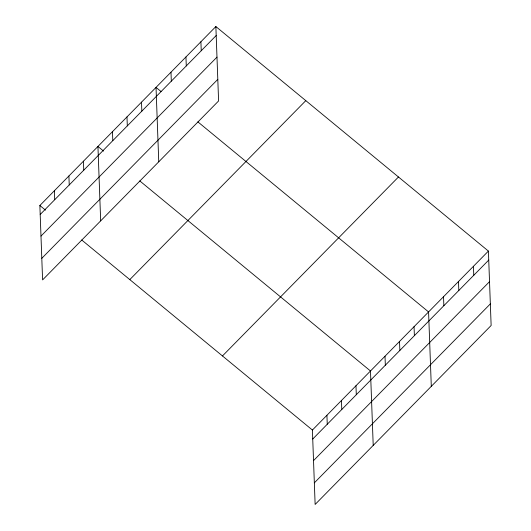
<?xml version="1.0" encoding="UTF-8"?>
<svg xmlns="http://www.w3.org/2000/svg" width="531" height="531" viewBox="0 0 531 531"><rect width="100%" height="100%" fill="white"/><g stroke="black" fill="none" stroke-linecap="round" stroke-linejoin="round"><path stroke-width="0.8" d="M215.865 26.55L218.593 100.956L42.593 279.91L39.865 205.51L215.865 26.55L488.407 251.09L491.135 325.49L315.135 504.45L312.407 430.044L488.407 251.09M40.19 214.484L216.197 35.524M40.987 236.076L216.987 57.116M41.796 258.318L217.803 79.365M129.803 279.605L305.803 100.644M222.469 355.949L398.469 176.989M312.732 439.024L488.739 260.064M313.529 460.616L489.529 281.656M314.339 482.858L490.345 303.898M161.019 91.511L156.028 87.396L158.756 161.802M197.871 121.871L428.57 311.936L431.298 386.336M103.565 151.083L97.943 146.45L100.671 220.856M139.792 180.925L370.485 370.99L373.213 445.396M39.865 205.51L45.487 210.137M81.708 239.985L312.407 430.044M473.446 266.296L473.778 275.277M458.485 281.51L458.817 290.49M443.531 296.723L443.856 305.697M414.047 326.698L414.379 335.672M399.524 341.46L399.856 350.44M385.008 356.228L385.333 365.202M355.969 385.752L356.294 394.732M341.446 400.52L341.778 409.494M326.923 415.282L327.255 424.256M200.904 41.763L201.236 50.737M185.943 56.97L186.275 65.95M170.989 72.183L171.314 81.163M141.505 102.158L141.837 111.138M126.982 116.926L127.314 125.9M112.466 131.688L112.791 140.662M83.427 161.218L83.752 170.192M68.904 175.98L69.236 184.954M54.381 190.742L54.713 199.722"/></g></svg>
